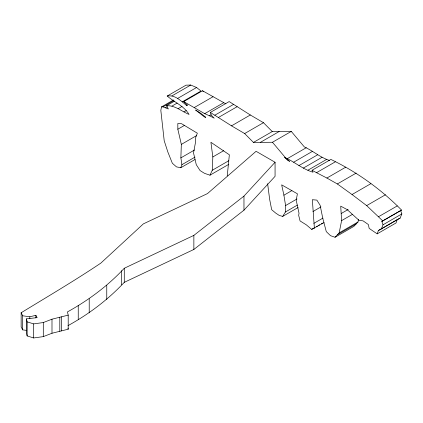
<?xml version="1.0" encoding="UTF-8"?>
<svg xmlns="http://www.w3.org/2000/svg" width="423" height="423" viewBox="0 0 423 423"><rect width="100%" height="100%" fill="white"/><g stroke="black" fill="none" stroke-linecap="round" stroke-linejoin="round"><path stroke-width="0.63" d="M267.632 183.714L269.657 199.407L271.677 209.697L275.743 213.113L279.307 215.476L282.723 216.386L285.393 212.002L285.588 205.557L283.907 195.193L281.66 184.856L297.406 193.797L296.211 200.238L299.029 213.319L298.664 215.27L300.066 220.943L306.305 224.83L311.698 229.382L324.071 222.588M173.493 99.976L161.523 106.887L160.825 110.371L164.203 140.722L167.873 152.079L172.362 163.283L176.497 166.884L180.795 167.72L181.911 164.684L180.875 157.869L181.335 144.402L177.84 129.216L177.813 123.505L181.599 123.722L197.356 133.203L195.759 137.279L195.415 142.837L193.512 152.877L196.277 164.684L200.074 170.569L204.558 173.367L209.988 175.185L228.801 164.325M209.988 175.185L212.251 170.279L212.832 156.944L210.918 142.292L229.361 154.797L227.241 175.899M314.379 228.182L312.343 199.704L316.864 200.116L320.126 205.271L322.791 218.363L326.286 231.608L330.516 235.685L335.037 237.25L339.177 232.862L341.599 220.626L340.721 206.149L347.13 209.57L358.995 220.32L363.077 220.859L368.385 224.571L369.168 228.415L377.194 233.85L396.007 222.99L397.181 219.674L400.132 218.088L401.85 213.916L400.629 210.569L401.564 210.088C381.123 189.293 357.128 172.076 330.865 159.408L312.052 170.268L313.004 172.224C302.582 169.147 294.382 161.745 284.61 157.367L289.639 161.369L287.513 160.148L272.465 142.265L253.446 142.419L244.653 133.557L231.513 125.843L210.353 112.433L229.16 101.573L250.326 114.982L263.466 122.696L272.259 131.558L291.278 131.405L304.306 146.887C313.025 150.858 320.317 157.546 329.57 160.46M335.037 237.25L353.85 226.39L357.99 222.001L358.498 219.426M377.194 233.85L378.368 230.535L397.181 219.674M378.368 230.535L381.324 228.949L383.037 224.777L401.85 213.916M21.15 312.756L22.678 315.791L29.822 316.79L35.87 315.315L37.15 317.631L26.438 318.852L26.438 332.922L27.146 335.931L33.687 337.961L43.299 336.618L51.992 333.255L68.203 329.205L68.203 315.135L67.437 311.915C88.507 300.282 107.833 285.879 124.283 268.261L193.861 235.389L243.965 196.108L275.066 162.258L256.084 151.302L207.46 193.602L143.349 223.889L100.822 263.122C74.855 280.555 47.852 296.444 21.15 312.756L21.15 326.826L22.678 329.861L26.57 330.405M67.976 325.657C88.878 314.141 107.965 299.77 124.283 282.331L193.861 249.459L243.965 210.178L275.066 176.328L275.066 162.258M161.523 106.887L162.987 106.866L168.354 108.981L166.593 105.724C175.032 105.205 181.641 111.386 189.055 114.432C184.005 105.919 174.403 102.292 167.201 96.037C175.127 94.572 181.039 101.044 186.659 105.533L187.22 105.1L183.688 101.61L202.501 90.749L225.887 103.852M167.201 96.037L186.014 85.171L190.752 85.039L196.579 87.498L201.02 91.019L182.207 101.88M171.939 95.899L190.752 85.039M162.987 106.866L173.816 100.611M177.766 98.358L196.579 87.498M166.593 105.724L174.577 101.113M165.509 107.749L167.222 106.76M172.013 106.051L177.142 103.09M178.078 108.7L182.07 106.4M186.659 105.533L187.801 104.878M183.926 111.884L186.205 110.567M183.688 101.61L194.183 107.601L212.996 96.74M194.183 107.601L204.695 113.655L223.508 102.794M177.84 129.216L184.682 125.266M204.695 113.655L209.459 115.775L211.172 114.786M214.821 115.22L233.633 104.354M218.284 117.568L237.097 106.707M181.335 144.402L196.727 135.513M231.513 125.843L250.326 114.982M180.875 157.869L194.559 149.975M181.911 164.684L195.019 157.113M180.795 167.72L195.045 159.492M244.653 133.557L263.466 122.696M212.832 156.944L223.667 150.688M253.446 142.419L272.259 131.558M260.346 142.382L279.159 131.521M212.251 170.279L228.785 160.729M272.465 142.265L291.278 131.405M287.444 158.588L306.257 147.727M293.673 162.205L312.486 151.344M298.881 165.62L317.694 154.76M303.254 168.148L322.067 157.287M307.955 170.189L326.768 159.328M312.052 170.268L316.515 172.684L335.328 161.824M283.907 195.193L291.886 190.588M316.515 172.684L326.894 178.041L345.707 167.18M285.588 205.557L296.994 198.974M285.393 212.002L297.364 205.092M326.894 178.041L337.348 183.957L356.161 173.097M282.723 216.386L298.115 207.503M312.951 211.532L320.935 206.921M337.348 183.957L352.036 194.532L370.849 183.672M313.845 223.355L322.966 218.088M311.698 229.382L314.548 227.738M316.261 226.749L317.398 226.094M318.54 225.433L319.677 224.777M321.39 223.788L322.532 223.133M341.319 213.451L348.161 209.501M352.036 194.532L366.667 205.61L385.48 194.749M341.599 220.626L352.428 214.376M339.177 232.862L357.99 222.001M337.38 234.744L356.192 223.883M366.667 205.61L378.437 216.782L397.25 205.922M383.037 224.777L381.816 221.43L400.629 210.569M381.816 221.43L401.564 210.088M381.324 228.949L400.132 218.088M26.438 318.852L27.146 321.861L33.687 323.891L43.299 322.548L51.992 319.185L68.203 315.135M209.459 115.775L214.207 118.17L211.114 115.03L210.353 112.433M378.437 216.782L382.752 220.949M202.501 90.749L203.384 91.622M67.95 328.132L68.203 329.205M243.965 196.108L243.965 210.178M193.861 235.389L193.861 249.459M124.283 268.261L124.283 282.331M121.454 270.704L121.454 284.774M106.765 285.345L106.765 299.415M89.216 298.77L89.216 312.84M78.244 305.295L78.244 319.365M61.324 316.859L61.324 330.923M59.802 317.224L59.802 331.294M51.992 319.185L51.992 333.255M43.299 322.548L43.299 336.618M35.87 315.315L35.87 317.874M33.687 323.891L33.687 337.961M29.822 316.79L29.822 318.709M27.146 321.861L27.146 335.931M22.678 315.791L22.678 329.861M205.742 117.277L204.568 117.055L195.585 110.022L200.766 113.285L205.742 117.277"/></g></svg>
